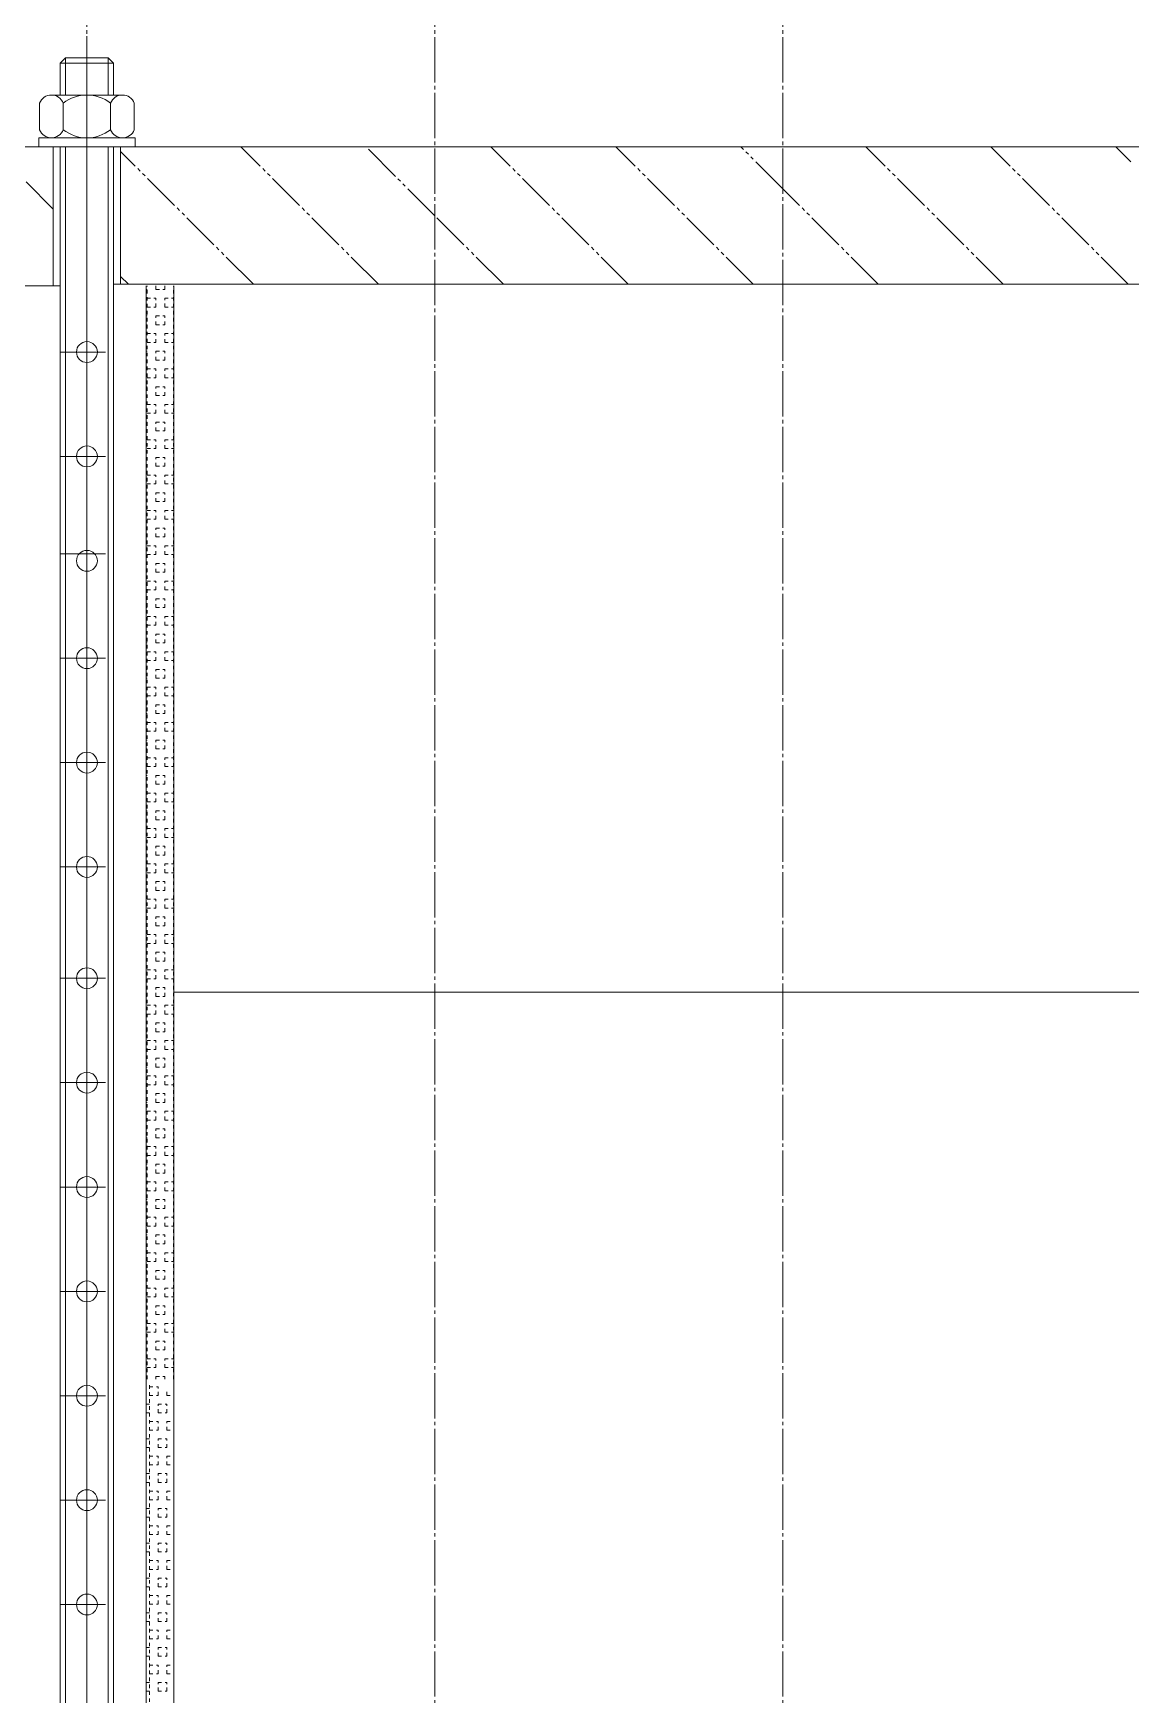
# Model space of a CAD drawing. Header units: millimetres. Extents: x 132745 to 150447, y -25377 to -12762.
# Drawn here: x 135350.5 to 135665.9, y -14886.4 to -14408.8 of the extents above; entities that cross this region are included whole.
import ezdxf

# ---------------------------------------------------------------- set-up
doc = ezdxf.new("R2010")
doc.units = ezdxf.units.MM
for name, pattern in [('AD_LTYPE1 0 mm', [16, 13, -1, 1, -1]), ('AD_LTYPE2 0 mm', [16, 11, -1, 1, -1, 1, -1]), ('AD_LTYPE3 0 mm', [2, 1, -1]), ('AD_LTYPE5 0.09 mm', [16, 13, -1, 1, -1])]:
    doc.linetypes.add(name, pattern=pattern)
doc.layers.add('CAXA_0', color=7, linetype='Continuous', lineweight=18)
for name, color, linetype, lineweight, true_color in [('cdr_dwg1', 4, 'Continuous', 18, 0x00ffff), ('cdr_dwg3', 1, 'AD_LTYPE1 0 mm', 18, 0xff0000), ('cdr_dwg4', 3, 'AD_LTYPE2 0 mm', 18, 0x00ff00), ('cdr_dwg5', 6, 'AD_LTYPE3 0 mm', 18, 0xff00ff)]:
    doc.layers.add(name, color=color, linetype=linetype, lineweight=lineweight, true_color=true_color)

msp = doc.modelspace()

# ---------------------------------------------------------------- linework, layer by layer
at = {"layer": 'CAXA_0', "color": 1, "linetype": 'AD_LTYPE1 0 mm', "true_color": 0xff0000}
for p, q in [((135365.91, -14461.836), (135365.91, -14409.951)), ((135365.91, -14480.455), (135365.91, -14422.446)), ((135365.91, -14460.778), (135365.91, -14429.122))]:
    msp.add_line(p, q, dxfattribs=at)
at = {"layer": 'CAXA_0', "color": 4, "linetype": 'Continuous', "true_color": 0x00ffff}
for p, q in [((135359.756, -14415.925), (135358.217, -14417.463)), ((135373.602, -14417.463), (135358.217, -14417.463)), ((135358.217, -14426.594), (135358.217, -14417.463)), ((135372.064, -14415.925), (135359.756, -14415.925)), ((135372.064, -14415.925), (135373.602, -14417.463)), ((135373.602, -14426.594), (135373.602, -14417.463)), ((135355.528, -14426.594), (135376.291, -14426.594)), ((135352.294, -14436.552), (135352.294, -14428.943)), ((135359.102, -14436.552), (135359.102, -14428.943)), ((135372.717, -14436.552), (135372.717, -14428.943)), ((135379.525, -14428.943), (135379.525, -14436.552)), ((135352.064, -14438.902), (135379.756, -14438.902)), ((135352.064, -14441.471), (135352.064, -14438.902)), ((135379.756, -14441.471), (135352.064, -14441.471)), ((135376.291, -14438.902), (135355.528, -14438.902)), ((135355.528, -14441.471), (135376.291, -14441.471)), ((135355.528, -14441.471), (135376.291, -14441.471)), ((135356.217, -14481.471), (135356.217, -14441.471)), ((135358.217, -16145.337), (135358.217, -14441.471)), ((135373.602, -14441.471), (135358.217, -14441.471)), ((135373.602, -16145.337), (135373.602, -14441.471)), ((135375.602, -14480.971), (135375.602, -14441.471))]:
    msp.add_line(p, q, dxfattribs=at)
at = {"layer": 'CAXA_0', "color": 7, "linetype": 'Continuous'}
for p, q in [((135359.756, -14426.594), (135359.756, -14415.925)), ((135372.064, -14426.594), (135372.064, -14415.925)), ((135359.756, -16145.337), (135359.756, -14441.471)), ((135372.064, -16145.337), (135372.064, -14441.471))]:
    msp.add_line(p, q, dxfattribs=at)
at = {"layer": 'CAXA_0', "color": 4, "linetype": 'Continuous', "true_color": 0x00ffff}
for centre, radius, start, end in [((135355.698, -14430.228), 3.638, 20.6783, 159.3217), ((135365.91, -14437.631), 11.037, 51.91812, 128.08188), ((135376.121, -14430.228), 3.638, 20.6783, 159.3217), ((135355.698, -14435.267), 3.638, 200.6783, 339.3217), ((135365.91, -14427.864), 11.037, 231.91812, 308.08188), ((135376.121, -14435.267), 3.638, 200.6783, 339.3217)]:
    msp.add_arc(centre, radius, start, end, dxfattribs=at)
at = {"layer": 'cdr_dwg1', "linetype": 'Continuous'}
for p, q in [((134815.91, -14441.471), (135504.925, -14441.471)), ((135379.756, -14438.902), (135379.756, -14441.471)), ((135496.499, -14441.471), (135815.91, -14441.471)), ((134815.91, -14481.471), (135358.217, -14481.471)), ((136815.91, -14480.971), (135373.602, -14480.971)), ((135382.91, -14481.471), (135382.91, -16135.337)), ((135390.91, -14481.471), (135390.91, -16135.337)), ((135390.91, -14684.471), (135815.91, -14684.471))]:
    msp.add_line(p, q, dxfattribs=at)
for centre in [(135365.91, -14500.471), (135365.91, -14530.471), (135365.91, -14560.471), (135365.91, -14588.471), (135365.91, -14618.471), (135365.91, -14648.471), (135365.91, -14680.471), (135365.91, -14710.471), (135365.91, -14740.471), (135365.91, -14770.471), (135365.91, -14800.471), (135365.91, -14830.471), (135365.91, -14860.471)]:
    msp.add_circle(centre, 3, dxfattribs=at)
at = {"layer": 'cdr_dwg3', "linetype": 'AD_LTYPE1 0 mm'}
for p, q in [((135365.91, -14377.961), (135365.91, -16225.471)), ((135465.91, -14377.961), (135465.91, -16225.471)), ((135565.91, -14377.961), (135565.91, -16225.471)), ((135365.91, -14409.707), (135365.91, -15588.471)), ((135365.91, -14437.471), (135365.91, -15451.791)), ((135358.217, -14500.471), (135372.064, -14500.471)), ((135358.217, -14530.471), (135372.064, -14530.471)), ((135358.217, -14558.471), (135372.064, -14558.471)), ((135358.217, -14588.471), (135372.064, -14588.471)), ((135358.217, -14618.471), (135372.064, -14618.471)), ((135358.217, -14648.471), (135372.064, -14648.471)), ((135358.217, -14680.471), (135372.064, -14680.471)), ((135358.217, -14710.471), (135372.064, -14710.471)), ((135358.217, -14740.471), (135372.064, -14740.471)), ((135358.217, -14770.471), (135372.064, -14770.471)), ((135358.217, -14800.471), (135372.064, -14800.471)), ((135358.217, -14830.471), (135372.064, -14830.471)), ((135358.217, -14860.471), (135372.064, -14860.471))]:
    msp.add_line(p, q, dxfattribs=at)
at = {"layer": 'cdr_dwg3', "linetype": 'AD_LTYPE5 0.09 mm'}
msp.add_line((135365.91, -14437.29), (135365.91, -14484.405), dxfattribs=at)
at = {"layer": 'cdr_dwg4', "linetype": 'AD_LTYPE2 0 mm'}
for p, q in [((135356.217, -14459.361), (135338.328, -14441.471)), ((135449.67, -14480.971), (135410.17, -14441.471)), ((135465.91, -14461.29), (135446.091, -14441.471)), ((135521.512, -14480.971), (135482.012, -14441.471)), ((135557.433, -14480.971), (135517.933, -14441.471)), ((135565.91, -14453.527), (135553.854, -14441.471)), ((135629.275, -14480.971), (135589.775, -14441.471)), ((135665.196, -14480.971), (135625.696, -14441.471)), ((135665.91, -14445.764), (135661.617, -14441.471)), ((135413.749, -14480.971), (135375.602, -14442.824)), ((135593.354, -14480.971), (135565.91, -14453.527)), ((135485.591, -14480.971), (135465.91, -14461.29)), ((135377.828, -14480.971), (135375.602, -14478.745))]:
    msp.add_line(p, q, dxfattribs=at)
at = {"layer": 'cdr_dwg5', "linetype": 'AD_LTYPE3 0 mm'}
for p, q in [((135382.91, -14482.482), (135383.188, -14482.482)), ((135383.188, -14795.658), (135383.188, -14481.471)), ((135383.188, -14485.022), (135385.728, -14485.022)), ((135385.728, -14482.482), (135385.728, -14481.471)), ((135385.728, -14482.482), (135388.268, -14482.482)), ((135385.728, -14487.562), (135385.728, -14485.022)), ((135388.268, -14482.482), (135388.268, -14481.471)), ((135388.268, -14485.022), (135390.808, -14485.022)), ((135388.268, -14487.562), (135388.268, -14485.022)), ((135390.808, -14795.658), (135390.808, -14481.471)), ((135390.808, -14482.482), (135390.91, -14482.482)), ((135383.188, -14487.562), (135385.728, -14487.562)), ((135388.268, -14487.562), (135390.808, -14487.562)), ((135382.91, -14490.102), (135383.188, -14490.102)), ((135382.91, -14492.642), (135383.188, -14492.642)), ((135385.728, -14490.102), (135388.268, -14490.102)), ((135385.728, -14492.642), (135385.728, -14490.102)), ((135385.728, -14492.642), (135388.268, -14492.642)), ((135388.268, -14492.642), (135388.268, -14490.102)), ((135390.808, -14490.102), (135390.91, -14490.102)), ((135390.808, -14492.642), (135390.91, -14492.642)), ((135383.188, -14495.182), (135385.728, -14495.182)), ((135383.188, -14497.722), (135385.728, -14497.722)), ((135385.728, -14497.722), (135385.728, -14495.182)), ((135388.268, -14495.182), (135390.808, -14495.182)), ((135388.268, -14497.722), (135388.268, -14495.182)), ((135388.268, -14497.722), (135390.808, -14497.722)), ((135382.91, -14500.262), (135383.188, -14500.262)), ((135382.91, -14502.802), (135383.188, -14502.802)), ((135385.728, -14500.262), (135388.268, -14500.262)), ((135385.728, -14502.802), (135385.728, -14500.262)), ((135385.728, -14502.802), (135388.268, -14502.802)), ((135388.268, -14502.802), (135388.268, -14500.262)), ((135390.808, -14500.262), (135390.91, -14500.262)), ((135390.808, -14502.802), (135390.91, -14502.802)), ((135383.188, -14505.342), (135385.728, -14505.342)), ((135383.188, -14507.882), (135385.728, -14507.882)), ((135385.728, -14507.882), (135385.728, -14505.342)), ((135388.268, -14505.342), (135390.808, -14505.342)), ((135388.268, -14507.882), (135388.268, -14505.342)), ((135388.268, -14507.882), (135390.808, -14507.882)), ((135382.91, -14510.422), (135383.188, -14510.422)), ((135382.91, -14512.962), (135383.188, -14512.962)), ((135385.728, -14510.422), (135388.268, -14510.422)), ((135385.728, -14512.962), (135385.728, -14510.422)), ((135385.728, -14512.962), (135388.268, -14512.962)), ((135388.268, -14512.962), (135388.268, -14510.422)), ((135390.808, -14510.422), (135390.91, -14510.422)), ((135390.808, -14512.962), (135390.91, -14512.962)), ((135383.188, -14515.502), (135385.728, -14515.502)), ((135383.188, -14518.042), (135385.728, -14518.042)), ((135385.728, -14518.042), (135385.728, -14515.502)), ((135388.268, -14515.502), (135390.808, -14515.502)), ((135388.268, -14518.042), (135388.268, -14515.502)), ((135388.268, -14518.042), (135390.808, -14518.042)), ((135382.91, -14520.582), (135383.188, -14520.582)), ((135382.91, -14523.122), (135383.188, -14523.122)), ((135385.728, -14520.582), (135388.268, -14520.582)), ((135385.728, -14523.122), (135385.728, -14520.582)), ((135385.728, -14523.122), (135388.268, -14523.122)), ((135388.268, -14523.122), (135388.268, -14520.582)), ((135390.808, -14520.582), (135390.91, -14520.582)), ((135390.808, -14523.122), (135390.91, -14523.122)), ((135383.188, -14525.662), (135385.728, -14525.662)), ((135385.728, -14528.202), (135385.728, -14525.662)), ((135388.268, -14525.662), (135390.808, -14525.662)), ((135388.268, -14528.202), (135388.268, -14525.662)), ((135382.91, -14530.742), (135383.188, -14530.742)), ((135383.188, -14528.202), (135385.728, -14528.202)), ((135385.728, -14530.742), (135388.268, -14530.742)), ((135385.728, -14533.282), (135385.728, -14530.742)), ((135388.268, -14528.202), (135390.808, -14528.202)), ((135388.268, -14533.282), (135388.268, -14530.742)), ((135390.808, -14530.742), (135390.91, -14530.742)), ((135382.91, -14533.282), (135383.188, -14533.282)), ((135383.188, -14535.822), (135385.728, -14535.822)), ((135385.728, -14533.282), (135388.268, -14533.282)), ((135385.728, -14538.362), (135385.728, -14535.822)), ((135388.268, -14535.822), (135390.808, -14535.822)), ((135388.268, -14538.362), (135388.268, -14535.822)), ((135390.808, -14533.282), (135390.91, -14533.282)), ((135382.91, -14540.902), (135383.188, -14540.902)), ((135383.188, -14538.362), (135385.728, -14538.362)), ((135385.728, -14540.902), (135388.268, -14540.902)), ((135385.728, -14543.442), (135385.728, -14540.902)), ((135388.268, -14538.362), (135390.808, -14538.362)), ((135388.268, -14543.442), (135388.268, -14540.902)), ((135390.808, -14540.902), (135390.91, -14540.902)), ((135382.91, -14543.442), (135383.188, -14543.442)), ((135383.188, -14545.982), (135385.728, -14545.982)), ((135385.728, -14543.442), (135388.268, -14543.442)), ((135385.728, -14548.522), (135385.728, -14545.982)), ((135388.268, -14545.982), (135390.808, -14545.982)), ((135388.268, -14548.522), (135388.268, -14545.982)), ((135390.808, -14543.442), (135390.91, -14543.442)), ((135382.91, -14551.062), (135383.188, -14551.062)), ((135383.188, -14548.522), (135385.728, -14548.522)), ((135385.728, -14551.062), (135388.268, -14551.062)), ((135385.728, -14553.602), (135385.728, -14551.062)), ((135388.268, -14548.522), (135390.808, -14548.522)), ((135388.268, -14553.602), (135388.268, -14551.062)), ((135390.808, -14551.062), (135390.91, -14551.062)), ((135382.91, -14553.602), (135383.188, -14553.602)), ((135383.188, -14556.142), (135385.728, -14556.142)), ((135385.728, -14553.602), (135388.268, -14553.602)), ((135385.728, -14558.682), (135385.728, -14556.142)), ((135388.268, -14556.142), (135390.808, -14556.142)), ((135388.268, -14558.682), (135388.268, -14556.142)), ((135390.808, -14553.602), (135390.91, -14553.602)), ((135382.91, -14561.222), (135383.188, -14561.222)), ((135383.188, -14558.682), (135385.728, -14558.682)), ((135385.728, -14561.222), (135388.268, -14561.222)), ((135385.728, -14563.762), (135385.728, -14561.222)), ((135388.268, -14558.682), (135390.808, -14558.682)), ((135388.268, -14563.762), (135388.268, -14561.222)), ((135390.808, -14561.222), (135390.91, -14561.222)), ((135382.91, -14563.762), (135383.188, -14563.762)), ((135383.188, -14566.302), (135385.728, -14566.302)), ((135385.728, -14563.762), (135388.268, -14563.762)), ((135385.728, -14568.842), (135385.728, -14566.302)), ((135388.268, -14566.302), (135390.808, -14566.302)), ((135388.268, -14568.842), (135388.268, -14566.302)), ((135390.808, -14563.762), (135390.91, -14563.762)), ((135383.188, -14568.842), (135385.728, -14568.842)), ((135388.268, -14568.842), (135390.808, -14568.842)), ((135382.91, -14571.382), (135383.188, -14571.382)), ((135382.91, -14573.922), (135383.188, -14573.922)), ((135385.728, -14571.382), (135388.268, -14571.382)), ((135385.728, -14573.922), (135385.728, -14571.382)), ((135385.728, -14573.922), (135388.268, -14573.922)), ((135388.268, -14573.922), (135388.268, -14571.382)), ((135390.808, -14571.382), (135390.91, -14571.382)), ((135390.808, -14573.922), (135390.91, -14573.922)), ((135383.188, -14576.462), (135385.728, -14576.462)), ((135383.188, -14579.002), (135385.728, -14579.002)), ((135385.728, -14579.002), (135385.728, -14576.462)), ((135388.268, -14576.462), (135390.808, -14576.462)), ((135388.268, -14579.002), (135388.268, -14576.462)), ((135388.268, -14579.002), (135390.808, -14579.002)), ((135382.91, -14581.542), (135383.188, -14581.542)), ((135382.91, -14584.082), (135383.188, -14584.082)), ((135385.728, -14581.542), (135388.268, -14581.542)), ((135385.728, -14584.082), (135385.728, -14581.542)), ((135385.728, -14584.082), (135388.268, -14584.082)), ((135388.268, -14584.082), (135388.268, -14581.542)), ((135390.808, -14581.542), (135390.91, -14581.542)), ((135390.808, -14584.082), (135390.91, -14584.082)), ((135383.188, -14586.622), (135385.728, -14586.622)), ((135383.188, -14589.162), (135385.728, -14589.162)), ((135385.728, -14589.162), (135385.728, -14586.622)), ((135388.268, -14586.622), (135390.808, -14586.622)), ((135388.268, -14589.162), (135388.268, -14586.622)), ((135388.268, -14589.162), (135390.808, -14589.162)), ((135382.91, -14591.702), (135383.188, -14591.702)), ((135382.91, -14594.242), (135383.188, -14594.242)), ((135385.728, -14591.702), (135388.268, -14591.702)), ((135385.728, -14594.242), (135385.728, -14591.702)), ((135385.728, -14594.242), (135388.268, -14594.242)), ((135388.268, -14594.242), (135388.268, -14591.702)), ((135390.808, -14591.702), (135390.91, -14591.702)), ((135390.808, -14594.242), (135390.91, -14594.242)), ((135383.188, -14596.782), (135385.728, -14596.782)), ((135383.188, -14599.322), (135385.728, -14599.322)), ((135385.728, -14599.322), (135385.728, -14596.782)), ((135388.268, -14596.782), (135390.808, -14596.782)), ((135388.268, -14599.322), (135388.268, -14596.782)), ((135388.268, -14599.322), (135390.808, -14599.322)), ((135382.91, -14601.862), (135383.188, -14601.862)), ((135382.91, -14604.402), (135383.188, -14604.402)), ((135385.728, -14601.862), (135388.268, -14601.862)), ((135385.728, -14604.402), (135385.728, -14601.862)), ((135385.728, -14604.402), (135388.268, -14604.402)), ((135388.268, -14604.402), (135388.268, -14601.862)), ((135390.808, -14601.862), (135390.91, -14601.862)), ((135390.808, -14604.402), (135390.91, -14604.402)), ((135383.188, -14606.942), (135385.728, -14606.942)), ((135385.728, -14609.482), (135385.728, -14606.942)), ((135388.268, -14606.942), (135390.808, -14606.942)), ((135388.268, -14609.482), (135388.268, -14606.942)), ((135382.91, -14612.022), (135383.188, -14612.022)), ((135383.188, -14609.482), (135385.728, -14609.482)), ((135385.728, -14612.022), (135388.268, -14612.022)), ((135385.728, -14614.562), (135385.728, -14612.022)), ((135388.268, -14609.482), (135390.808, -14609.482)), ((135388.268, -14614.562), (135388.268, -14612.022)), ((135390.808, -14612.022), (135390.91, -14612.022)), ((135382.91, -14614.562), (135383.188, -14614.562)), ((135383.188, -14617.102), (135385.728, -14617.102)), ((135385.728, -14614.562), (135388.268, -14614.562)), ((135385.728, -14619.642), (135385.728, -14617.102)), ((135388.268, -14617.102), (135390.808, -14617.102)), ((135388.268, -14619.642), (135388.268, -14617.102)), ((135390.808, -14614.562), (135390.91, -14614.562)), ((135382.91, -14622.182), (135383.188, -14622.182)), ((135383.188, -14619.642), (135385.728, -14619.642)), ((135385.728, -14622.182), (135388.268, -14622.182)), ((135385.728, -14624.722), (135385.728, -14622.182)), ((135388.268, -14619.642), (135390.808, -14619.642)), ((135388.268, -14624.722), (135388.268, -14622.182)), ((135390.808, -14622.182), (135390.91, -14622.182)), ((135382.91, -14624.722), (135383.188, -14624.722)), ((135383.188, -14627.262), (135385.728, -14627.262)), ((135385.728, -14624.722), (135388.268, -14624.722)), ((135385.728, -14629.802), (135385.728, -14627.262)), ((135388.268, -14627.262), (135390.808, -14627.262)), ((135388.268, -14629.802), (135388.268, -14627.262)), ((135390.808, -14624.722), (135390.91, -14624.722)), ((135382.91, -14632.342), (135383.188, -14632.342)), ((135383.188, -14629.802), (135385.728, -14629.802)), ((135385.728, -14632.342), (135388.268, -14632.342)), ((135385.728, -14634.882), (135385.728, -14632.342)), ((135388.268, -14629.802), (135390.808, -14629.802)), ((135388.268, -14634.882), (135388.268, -14632.342)), ((135390.808, -14632.342), (135390.91, -14632.342)), ((135382.91, -14634.882), (135383.188, -14634.882)), ((135383.188, -14637.422), (135385.728, -14637.422)), ((135385.728, -14634.882), (135388.268, -14634.882)), ((135385.728, -14639.962), (135385.728, -14637.422)), ((135388.268, -14637.422), (135390.808, -14637.422)), ((135388.268, -14639.962), (135388.268, -14637.422)), ((135390.808, -14634.882), (135390.91, -14634.882)), ((135382.91, -14642.502), (135383.188, -14642.502)), ((135383.188, -14639.962), (135385.728, -14639.962)), ((135385.728, -14642.502), (135388.268, -14642.502)), ((135385.728, -14645.042), (135385.728, -14642.502)), ((135388.268, -14639.962), (135390.808, -14639.962)), ((135388.268, -14645.042), (135388.268, -14642.502)), ((135390.808, -14642.502), (135390.91, -14642.502)), ((135382.91, -14645.042), (135383.188, -14645.042)), ((135383.188, -14647.582), (135385.728, -14647.582)), ((135385.728, -14645.042), (135388.268, -14645.042)), ((135385.728, -14650.122), (135385.728, -14647.582)), ((135388.268, -14647.582), (135390.808, -14647.582)), ((135388.268, -14650.122), (135388.268, -14647.582)), ((135390.808, -14645.042), (135390.91, -14645.042)), ((135383.188, -14650.122), (135385.728, -14650.122)), ((135388.268, -14650.122), (135390.808, -14650.122)), ((135382.91, -14652.662), (135383.188, -14652.662)), ((135382.91, -14655.202), (135383.188, -14655.202)), ((135385.728, -14652.662), (135388.268, -14652.662)), ((135385.728, -14655.202), (135385.728, -14652.662)), ((135385.728, -14655.202), (135388.268, -14655.202)), ((135388.268, -14655.202), (135388.268, -14652.662)), ((135390.808, -14652.662), (135390.91, -14652.662)), ((135390.808, -14655.202), (135390.91, -14655.202)), ((135383.188, -14657.742), (135385.728, -14657.742)), ((135383.188, -14660.282), (135385.728, -14660.282)), ((135385.728, -14660.282), (135385.728, -14657.742)), ((135388.268, -14657.742), (135390.808, -14657.742)), ((135388.268, -14660.282), (135388.268, -14657.742)), ((135388.268, -14660.282), (135390.808, -14660.282)), ((135382.91, -14662.822), (135383.188, -14662.822)), ((135382.91, -14665.362), (135383.188, -14665.362)), ((135385.728, -14662.822), (135388.268, -14662.822)), ((135385.728, -14665.362), (135385.728, -14662.822)), ((135385.728, -14665.362), (135388.268, -14665.362)), ((135388.268, -14665.362), (135388.268, -14662.822)), ((135390.808, -14662.822), (135390.91, -14662.822)), ((135390.808, -14665.362), (135390.91, -14665.362)), ((135383.188, -14667.902), (135385.728, -14667.902)), ((135383.188, -14670.442), (135385.728, -14670.442)), ((135385.728, -14670.442), (135385.728, -14667.902)), ((135388.268, -14667.902), (135390.808, -14667.902)), ((135388.268, -14670.442), (135388.268, -14667.902)), ((135388.268, -14670.442), (135390.808, -14670.442)), ((135382.91, -14672.982), (135383.188, -14672.982)), ((135382.91, -14675.522), (135383.188, -14675.522)), ((135385.728, -14672.982), (135388.268, -14672.982)), ((135385.728, -14675.522), (135385.728, -14672.982)), ((135385.728, -14675.522), (135388.268, -14675.522)), ((135388.268, -14675.522), (135388.268, -14672.982)), ((135390.808, -14672.982), (135390.91, -14672.982)), ((135390.808, -14675.522), (135390.91, -14675.522)), ((135383.188, -14678.062), (135385.728, -14678.062)), ((135383.188, -14680.602), (135385.728, -14680.602)), ((135385.728, -14680.602), (135385.728, -14678.062)), ((135388.268, -14678.062), (135390.808, -14678.062)), ((135388.268, -14680.602), (135388.268, -14678.062)), ((135388.268, -14680.602), (135390.808, -14680.602)), ((135382.91, -14683.142), (135383.188, -14683.142)), ((135382.91, -14685.682), (135383.188, -14685.682)), ((135385.728, -14683.142), (135388.268, -14683.142)), ((135385.728, -14685.682), (135385.728, -14683.142)), ((135385.728, -14685.682), (135388.268, -14685.682)), ((135388.268, -14685.682), (135388.268, -14683.142)), ((135390.808, -14683.142), (135390.91, -14683.142)), ((135390.808, -14685.682), (135390.91, -14685.682)), ((135383.188, -14688.222), (135385.728, -14688.222)), ((135385.728, -14690.762), (135385.728, -14688.222)), ((135388.268, -14688.222), (135390.808, -14688.222)), ((135388.268, -14690.762), (135388.268, -14688.222)), ((135382.91, -14693.302), (135383.188, -14693.302)), ((135383.188, -14690.762), (135385.728, -14690.762)), ((135385.728, -14693.302), (135388.268, -14693.302)), ((135385.728, -14695.842), (135385.728, -14693.302)), ((135388.268, -14690.762), (135390.808, -14690.762)), ((135388.268, -14695.842), (135388.268, -14693.302)), ((135390.808, -14693.302), (135390.91, -14693.302)), ((135382.91, -14695.842), (135383.188, -14695.842)), ((135383.188, -14698.382), (135385.728, -14698.382)), ((135385.728, -14695.842), (135388.268, -14695.842)), ((135385.728, -14700.922), (135385.728, -14698.382)), ((135388.268, -14698.382), (135390.808, -14698.382)), ((135388.268, -14700.922), (135388.268, -14698.382)), ((135390.808, -14695.842), (135390.91, -14695.842)), ((135382.91, -14703.462), (135383.188, -14703.462)), ((135383.188, -14700.922), (135385.728, -14700.922)), ((135385.728, -14703.462), (135388.268, -14703.462)), ((135385.728, -14706.002), (135385.728, -14703.462)), ((135388.268, -14700.922), (135390.808, -14700.922)), ((135388.268, -14706.002), (135388.268, -14703.462)), ((135390.808, -14703.462), (135390.91, -14703.462)), ((135382.91, -14706.002), (135383.188, -14706.002)), ((135383.188, -14708.542), (135385.728, -14708.542)), ((135385.728, -14706.002), (135388.268, -14706.002)), ((135385.728, -14711.082), (135385.728, -14708.542)), ((135388.268, -14708.542), (135390.808, -14708.542)), ((135388.268, -14711.082), (135388.268, -14708.542)), ((135390.808, -14706.002), (135390.91, -14706.002)), ((135382.91, -14713.622), (135383.188, -14713.622)), ((135383.188, -14711.082), (135385.728, -14711.082)), ((135385.728, -14713.622), (135388.268, -14713.622)), ((135385.728, -14716.162), (135385.728, -14713.622)), ((135388.268, -14711.082), (135390.808, -14711.082)), ((135388.268, -14716.162), (135388.268, -14713.622)), ((135390.808, -14713.622), (135390.91, -14713.622)), ((135382.91, -14716.162), (135383.188, -14716.162)), ((135383.188, -14718.702), (135385.728, -14718.702)), ((135385.728, -14716.162), (135388.268, -14716.162)), ((135385.728, -14721.242), (135385.728, -14718.702)), ((135388.268, -14718.702), (135390.808, -14718.702)), ((135388.268, -14721.242), (135388.268, -14718.702)), ((135390.808, -14716.162), (135390.91, -14716.162)), ((135382.91, -14723.782), (135383.188, -14723.782)), ((135383.188, -14721.242), (135385.728, -14721.242)), ((135385.728, -14723.782), (135388.268, -14723.782)), ((135385.728, -14726.322), (135385.728, -14723.782)), ((135388.268, -14721.242), (135390.808, -14721.242)), ((135388.268, -14726.322), (135388.268, -14723.782)), ((135390.808, -14723.782), (135390.91, -14723.782)), ((135382.91, -14726.322), (135383.188, -14726.322)), ((135385.728, -14726.322), (135388.268, -14726.322)), ((135390.808, -14726.322), (135390.91, -14726.322)), ((135383.188, -14728.862), (135385.728, -14728.862)), ((135383.188, -14731.402), (135385.728, -14731.402)), ((135385.728, -14731.402), (135385.728, -14728.862)), ((135388.268, -14728.862), (135390.808, -14728.862)), ((135388.268, -14731.402), (135388.268, -14728.862)), ((135388.268, -14731.402), (135390.808, -14731.402)), ((135382.91, -14733.942), (135383.188, -14733.942)), ((135382.91, -14736.482), (135383.188, -14736.482)), ((135385.728, -14733.942), (135388.268, -14733.942)), ((135385.728, -14736.482), (135385.728, -14733.942)), ((135385.728, -14736.482), (135388.268, -14736.482)), ((135388.268, -14736.482), (135388.268, -14733.942)), ((135390.808, -14733.942), (135390.91, -14733.942)), ((135390.808, -14736.482), (135390.91, -14736.482)), ((135383.188, -14739.022), (135385.728, -14739.022)), ((135383.188, -14741.562), (135385.728, -14741.562)), ((135385.728, -14741.562), (135385.728, -14739.022)), ((135388.268, -14739.022), (135390.808, -14739.022)), ((135388.268, -14741.562), (135388.268, -14739.022)), ((135388.268, -14741.562), (135390.808, -14741.562)), ((135382.91, -14744.102), (135383.188, -14744.102)), ((135382.91, -14746.642), (135383.188, -14746.642)), ((135385.728, -14744.102), (135388.268, -14744.102)), ((135385.728, -14746.642), (135385.728, -14744.102)), ((135385.728, -14746.642), (135388.268, -14746.642)), ((135388.268, -14746.642), (135388.268, -14744.102)), ((135390.808, -14744.102), (135390.91, -14744.102)), ((135390.808, -14746.642), (135390.91, -14746.642)), ((135383.188, -14749.182), (135385.728, -14749.182)), ((135383.188, -14751.722), (135385.728, -14751.722)), ((135385.728, -14751.722), (135385.728, -14749.182)), ((135388.268, -14749.182), (135390.808, -14749.182)), ((135388.268, -14751.722), (135388.268, -14749.182)), ((135388.268, -14751.722), (135390.808, -14751.722)), ((135382.91, -14754.262), (135383.188, -14754.262)), ((135382.91, -14756.802), (135383.188, -14756.802)), ((135385.728, -14754.262), (135388.268, -14754.262)), ((135385.728, -14756.802), (135385.728, -14754.262)), ((135385.728, -14756.802), (135388.268, -14756.802)), ((135388.268, -14756.802), (135388.268, -14754.262)), ((135390.808, -14754.262), (135390.91, -14754.262)), ((135390.808, -14756.802), (135390.91, -14756.802)), ((135383.188, -14759.342), (135385.728, -14759.342)), ((135383.188, -14761.882), (135385.728, -14761.882)), ((135385.728, -14761.882), (135385.728, -14759.342)), ((135388.268, -14759.342), (135390.808, -14759.342)), ((135388.268, -14761.882), (135388.268, -14759.342)), ((135388.268, -14761.882), (135390.808, -14761.882)), ((135382.91, -14764.422), (135383.188, -14764.422)), ((135382.91, -14766.962), (135383.188, -14766.962)), ((135385.728, -14764.422), (135388.268, -14764.422)), ((135385.728, -14766.962), (135385.728, -14764.422)), ((135385.728, -14766.962), (135388.268, -14766.962)), ((135388.268, -14766.962), (135388.268, -14764.422)), ((135390.808, -14764.422), (135390.91, -14764.422)), ((135390.808, -14766.962), (135390.91, -14766.962)), ((135383.188, -14769.502), (135385.728, -14769.502)), ((135385.728, -14772.042), (135385.728, -14769.502)), ((135388.268, -14769.502), (135390.808, -14769.502)), ((135388.268, -14772.042), (135388.268, -14769.502)), ((135382.91, -14774.582), (135383.188, -14774.582)), ((135383.188, -14772.042), (135385.728, -14772.042)), ((135385.728, -14774.582), (135388.268, -14774.582)), ((135385.728, -14777.122), (135385.728, -14774.582)), ((135388.268, -14772.042), (135390.808, -14772.042)), ((135388.268, -14777.122), (135388.268, -14774.582)), ((135390.808, -14774.582), (135390.91, -14774.582)), ((135382.91, -14777.122), (135383.188, -14777.122)), ((135383.188, -14779.662), (135385.728, -14779.662)), ((135385.728, -14777.122), (135388.268, -14777.122)), ((135385.728, -14782.202), (135385.728, -14779.662)), ((135388.268, -14779.662), (135390.808, -14779.662)), ((135388.268, -14782.202), (135388.268, -14779.662)), ((135390.808, -14777.122), (135390.91, -14777.122)), ((135382.91, -14784.742), (135383.188, -14784.742)), ((135383.188, -14782.202), (135385.728, -14782.202)), ((135385.728, -14784.742), (135388.268, -14784.742)), ((135385.728, -14787.282), (135385.728, -14784.742)), ((135388.268, -14782.202), (135390.808, -14782.202)), ((135388.268, -14787.282), (135388.268, -14784.742)), ((135390.808, -14784.742), (135390.91, -14784.742)), ((135382.91, -14787.282), (135383.188, -14787.282)), ((135383.188, -14789.822), (135385.728, -14789.822)), ((135385.728, -14787.282), (135388.268, -14787.282)), ((135385.728, -14792.362), (135385.728, -14789.822)), ((135388.268, -14789.822), (135390.808, -14789.822)), ((135388.268, -14792.362), (135388.268, -14789.822)), ((135390.808, -14787.282), (135390.91, -14787.282)), ((135382.91, -14794.902), (135383.188, -14794.902)), ((135383.188, -14792.362), (135385.728, -14792.362)), ((135385.728, -14794.902), (135388.268, -14794.902)), ((135385.728, -14795.658), (135385.728, -14794.902)), ((135388.268, -14792.362), (135390.808, -14792.362)), ((135388.268, -14795.658), (135388.268, -14794.902)), ((135390.808, -14794.902), (135390.91, -14794.902)), ((135383.887, -15400.471), (135383.887, -14796.567)), ((135383.887, -14797.862), (135386.387, -14797.862)), ((135383.887, -14800.362), (135386.387, -14800.362)), ((135386.387, -14800.362), (135386.387, -14797.862)), ((135388.887, -14800.362), (135388.887, -14799.157)), ((135388.887, -14800.362), (135390.91, -14800.362)), ((135382.91, -14802.862), (135383.887, -14802.862)), ((135386.387, -14802.862), (135388.887, -14802.862)), ((135386.387, -14805.362), (135386.387, -14802.862)), ((135388.887, -14805.362), (135388.887, -14802.862)), ((135382.91, -14805.362), (135383.887, -14805.362)), ((135383.887, -14807.862), (135386.387, -14807.862)), ((135386.387, -14805.362), (135388.887, -14805.362)), ((135386.387, -14810.362), (135386.387, -14807.862)), ((135388.887, -14807.862), (135390.91, -14807.862)), ((135388.887, -14810.362), (135388.887, -14807.862)), ((135382.91, -14812.862), (135383.887, -14812.862)), ((135383.887, -14810.362), (135386.387, -14810.362)), ((135386.387, -14812.862), (135388.887, -14812.862)), ((135386.387, -14815.362), (135386.387, -14812.862)), ((135388.887, -14810.362), (135390.91, -14810.362)), ((135388.887, -14815.362), (135388.887, -14812.862)), ((135382.91, -14815.362), (135383.887, -14815.362)), ((135383.887, -14817.862), (135386.387, -14817.862)), ((135386.387, -14815.362), (135388.887, -14815.362)), ((135386.387, -14820.362), (135386.387, -14817.862)), ((135388.887, -14817.862), (135390.91, -14817.862)), ((135388.887, -14820.362), (135388.887, -14817.862)), ((135382.91, -14822.862), (135383.887, -14822.862)), ((135383.887, -14820.362), (135386.387, -14820.362)), ((135386.387, -14822.862), (135388.887, -14822.862)), ((135386.387, -14825.362), (135386.387, -14822.862)), ((135388.887, -14820.362), (135390.91, -14820.362)), ((135388.887, -14825.362), (135388.887, -14822.862)), ((135382.91, -14825.362), (135383.887, -14825.362)), ((135383.887, -14827.862), (135386.387, -14827.862)), ((135386.387, -14825.362), (135388.887, -14825.362)), ((135386.387, -14830.362), (135386.387, -14827.862)), ((135388.887, -14827.862), (135390.91, -14827.862)), ((135388.887, -14830.362), (135388.887, -14827.862)), ((135382.91, -14832.862), (135383.887, -14832.862)), ((135383.887, -14830.362), (135386.387, -14830.362)), ((135386.387, -14832.862), (135388.887, -14832.862)), ((135386.387, -14835.362), (135386.387, -14832.862)), ((135388.887, -14830.362), (135390.91, -14830.362)), ((135388.887, -14835.362), (135388.887, -14832.862)), ((135382.91, -14835.362), (135383.887, -14835.362)), ((135383.887, -14837.862), (135386.387, -14837.862)), ((135386.387, -14835.362), (135388.887, -14835.362)), ((135386.387, -14840.362), (135386.387, -14837.862)), ((135388.887, -14837.862), (135390.91, -14837.862)), ((135388.887, -14840.362), (135388.887, -14837.862)), ((135382.91, -14842.862), (135383.887, -14842.862)), ((135383.887, -14840.362), (135386.387, -14840.362)), ((135386.387, -14842.862), (135388.887, -14842.862)), ((135386.387, -14845.362), (135386.387, -14842.862)), ((135388.887, -14840.362), (135390.91, -14840.362)), ((135388.887, -14845.362), (135388.887, -14842.862)), ((135382.91, -14845.362), (135383.887, -14845.362)), ((135383.887, -14847.862), (135386.387, -14847.862)), ((135386.387, -14845.362), (135388.887, -14845.362)), ((135386.387, -14850.362), (135386.387, -14847.862)), ((135388.887, -14847.862), (135390.91, -14847.862)), ((135388.887, -14850.362), (135388.887, -14847.862)), ((135382.91, -14852.862), (135383.887, -14852.862)), ((135383.887, -14850.362), (135386.387, -14850.362)), ((135386.387, -14852.862), (135388.887, -14852.862)), ((135386.387, -14855.362), (135386.387, -14852.862)), ((135388.887, -14850.362), (135390.91, -14850.362)), ((135388.887, -14855.362), (135388.887, -14852.862)), ((135382.91, -14855.362), (135383.887, -14855.362)), ((135386.387, -14855.362), (135388.887, -14855.362)), ((135383.887, -14857.862), (135386.387, -14857.862)), ((135383.887, -14860.362), (135386.387, -14860.362)), ((135386.387, -14860.362), (135386.387, -14857.862)), ((135388.887, -14857.862), (135390.91, -14857.862)), ((135388.887, -14860.362), (135388.887, -14857.862)), ((135388.887, -14860.362), (135390.91, -14860.362)), ((135382.91, -14862.862), (135383.887, -14862.862)), ((135382.91, -14865.362), (135383.887, -14865.362)), ((135386.387, -14862.862), (135388.887, -14862.862)), ((135386.387, -14865.362), (135386.387, -14862.862)), ((135386.387, -14865.362), (135388.887, -14865.362)), ((135388.887, -14865.362), (135388.887, -14862.862)), ((135383.887, -14867.862), (135386.387, -14867.862)), ((135383.887, -14870.362), (135386.387, -14870.362)), ((135386.387, -14870.362), (135386.387, -14867.862)), ((135388.887, -14867.862), (135390.91, -14867.862)), ((135388.887, -14870.362), (135388.887, -14867.862)), ((135388.887, -14870.362), (135390.91, -14870.362)), ((135382.91, -14872.862), (135383.887, -14872.862)), ((135382.91, -14875.362), (135383.887, -14875.362)), ((135386.387, -14872.862), (135388.887, -14872.862)), ((135386.387, -14875.362), (135386.387, -14872.862)), ((135386.387, -14875.362), (135388.887, -14875.362)), ((135388.887, -14875.362), (135388.887, -14872.862)), ((135383.887, -14877.862), (135386.387, -14877.862)), ((135383.887, -14880.362), (135386.387, -14880.362)), ((135386.387, -14880.362), (135386.387, -14877.862)), ((135388.887, -14877.862), (135390.91, -14877.862)), ((135388.887, -14880.362), (135388.887, -14877.862)), ((135388.887, -14880.362), (135390.91, -14880.362)), ((135382.91, -14882.862), (135383.887, -14882.862)), ((135382.91, -14885.362), (135383.887, -14885.362)), ((135386.387, -14882.862), (135388.887, -14882.862)), ((135386.387, -14885.362), (135386.387, -14882.862)), ((135386.387, -14885.362), (135388.887, -14885.362)), ((135388.887, -14885.362), (135388.887, -14882.862))]:
    msp.add_line(p, q, dxfattribs=at)

doc.saveas('drawing.dxf')
